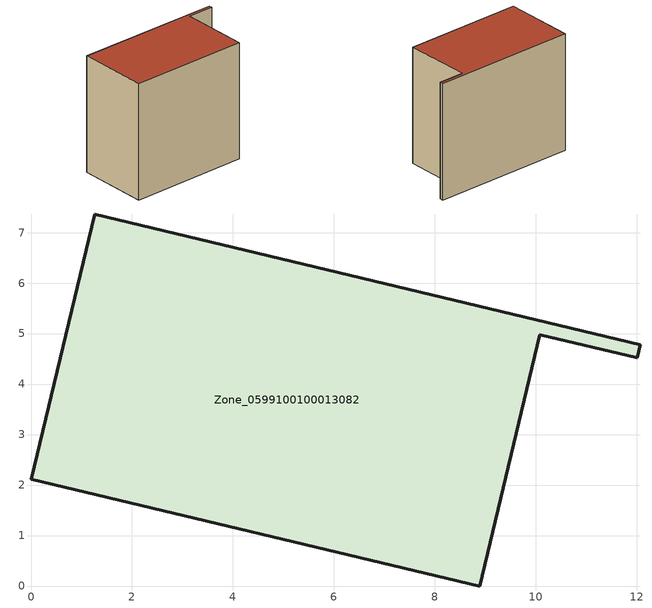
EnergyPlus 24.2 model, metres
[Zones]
Zone_0599100100013082
 floor ground (C_G): 1.26,7.37 12.07,4.78 12.01,4.52 10.07,4.98 8.89,0 0,2.11 z0
 wall outside (C_F): 12.07,4.78 1.26,7.37 0,2.11 8.89,0 10.07,4.98 12.01,4.52 12.07,4.78 z0:9.03
 roof outside (C_R): 1.26,7.37 0,2.11 8.89,0 10.07,4.98 12.01,4.52 12.07,4.78 z9.03
[BUILDING]
Pand.0599100100013082: North Axis=0; Terrain=City; Loads Convergence Tolerance Value=0.04; Temperature Convergence Tolerance Value=0.4; Solar Distribution=FullExterior; Maximum Number of Warmup Days=25; Minimum Number of Warmup Days=1
[Site:Location]
Rotterdam.The.Hague.AP_ZH_NLD Design_Conditions: Latitude=51.96; Longitude=4.45; Time Zone=1; Elevation=-4.5
[SITE:GROUNDTEMPERATURE:BUILDINGSURFACE]
18, 18, 18, 18, 18, 18, 18, 18, 18, 18, 18, 18
[MATERIAL] Thermal Absorptance=0.9; Solar Absorptance=0.7; Visible Absorptance=0.7
Name | Roughness | Thickness | Conductivity | Density | Specific Heat
G.TI.2015-2018 | MediumSmooth | 0.15 | 0.0428571 | 540 | 1210
F.TI.2015-2018 | Rough | 0.3 | 0.0666667 | 1920 | 840
R.TI.2015-2018 | MediumRough | 0.2 | 0.0333333 | 1500 | 1000
[CONSTRUCTION]
C_G: G.TI.2015-2018
C_F: F.TI.2015-2018
C_R: R.TI.2015-2018
[ZONE]
Zone_0599100100013082: Type=1; Multiplier=1; Ceiling Height=Autocalculate; Volume=Autocalculate; Floor Area=autocalculate; Part of Total Floor Area=Yes
[ZONEINFILTRATION:DESIGNFLOWRATE]
Infil_Zone_0599100100013082: Zone or ZoneList or Space or SpaceList=Zone_0599100100013082; Schedule=AlwaysOn; Design Flow Rate Calculation Method=Flow/Area; Flow Rate per Floor Area=0.0015; Constant Term Coefficient=1; Temperature Term Coefficient=0; Velocity Term Coefficient=0; Velocity Squared Term Coefficient=0
[HVACTEMPLATE:ZONE:IDEALLOADSAIRSYSTEM]
Zone_0599100100013082: Maximum Heating Supply Air Temperature=50; Minimum Cooling Supply Air Temperature=13; Maximum Heating Supply Air Humidity Ratio=0.0156; Minimum Cooling Supply Air Humidity Ratio=0.0077; Heating Limit=NoLimit; Cooling Limit=NoLimit; Dehumidification Control Type=ConstantSensibleHeatRatio; Cooling Sensible Heat Ratio=0.7; Dehumidification Setpoint=60; Humidification Control Type=None; Humidification Setpoint=30; Outdoor Air Method=None; Outdoor Air Flow Rate per Person=0.00944; Outdoor Air Flow Rate per Zone Floor Area=0; Outdoor Air Flow Rate per Zone=0; Demand Controlled Ventilation Type=None; Outdoor Air Economizer Type=NoEconomizer; Heat Recovery Type=None; Sensible Heat Recovery Effectiveness=0.7; Latent Heat Recovery Effectiveness=0.65
[ZONECONTROL:THERMOSTAT]
ThermostatControl_Zone_0599100100013082: Zone or ZoneList=Zone_0599100100013082; Control Type Schedule=DualSetpointControlType; Control 1=Thermostat_Zone_0599100100013082; Temperature Difference Between Cutout And Setpoint=0
[THERMOSTATSETPOINT:DUALSETPOINT]
Thermostat_Zone_0599100100013082: Heating Setpoint Temperature Schedule=HeatingSetpoint_Zone_0599100100013082; Cooling Setpoint Temperature Schedule=CoolingSetpoint_Zone_0599100100013082
[SCHEDULE:COMPACT]
HeatingSetpoint_Zone_0599100100013082: Through: 12/31, For: AllDays, Until: 24:00, 21
CoolingSetpoint_Zone_0599100100013082: Through: 12/31, For: AllDays, Until: 24:00, 24
DualSetpointControlType: Through: 12/31, For: AllDays, Until: 24:00, 4
AlwaysOn: Through: 12/31, For: AllDays, Until: 24:00, 1
